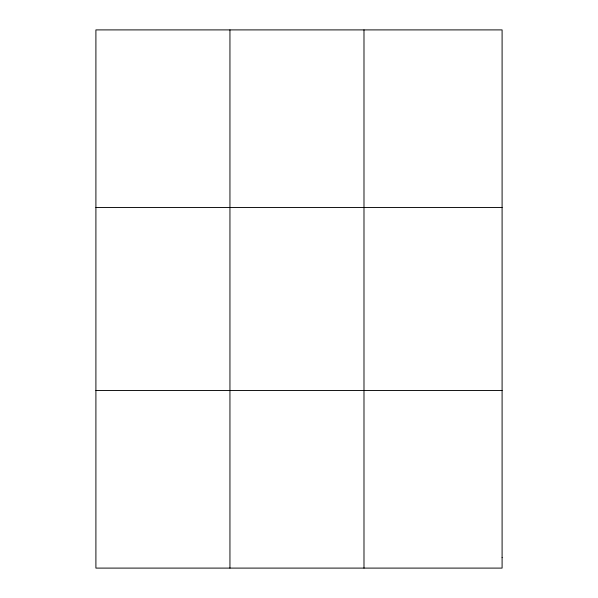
<?xml version="1.0" encoding="UTF-8"?>
<svg xmlns="http://www.w3.org/2000/svg" width="598" height="598" viewBox="0 0 598 598"><rect width="100%" height="100%" fill="white"/><g stroke="black" fill="none" stroke-linecap="round" stroke-linejoin="round"><path stroke-width="0.9" d="M229.946 29.9L229.946 568.1M363.988 29.9L363.988 568.1M95.904 207.506L502.096 207.506M95.904 390.494L502.096 390.494M502.096 557.65L502.096 568.1L95.904 568.1L95.904 29.9L502.096 29.9L502.096 557.65"/></g></svg>
